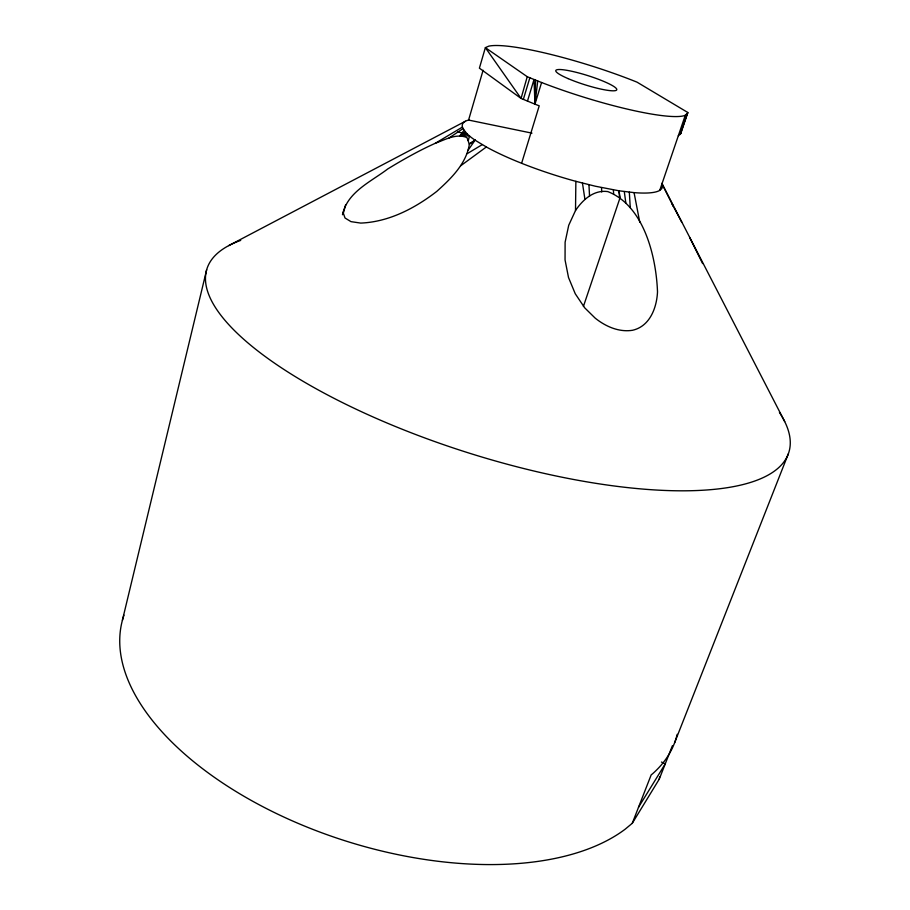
<?xml version="1.0" encoding="UTF-8"?>
<svg xmlns="http://www.w3.org/2000/svg" width="910" height="910" viewBox="0 0 910 910"><rect width="100%" height="100%" fill="white"/><g stroke="black" fill="none" stroke-linecap="round" stroke-linejoin="round"><path stroke-width="1.36" d="M575.507 210.517C582.73 199.779 593.82 189.599 607.823 191.6C644.269 205.876 656.212 257.086 657.509 291.939C656.713 307.899 649.842 326.383 632.507 330.284C618.891 332.423 605.594 326.485 595.185 318.136L584.686 307.808L575.245 293.737L568.511 277.505L565.053 259.942L565.11 242.219L568.716 225.293L575.507 210.517L575.871 181.34A104.832 20.6 17.5 0 1 523.477 164.027L517.426 161.593A104.832 20.6 17.5 0 1 486.349 146.976C477.727 141.528 466.955 136.796 462.439 127.081A104.832 20.6 17.5 0 1 467.126 120.495L469.219 119.87M678.303 135.817L680.771 133.52L687.789 112.487L636.989 82.139A106.629 16.073 17.5 0 0 488.772 46.16L485.36 47.639L527.243 76.702L535.592 80.16L534.966 104.172L539.221 105.822L521.612 163.277M537.742 81.001L534.966 104.172L521.055 98.428L479.399 68.159L485.36 47.639L521.055 98.428L527.243 76.702M680.771 133.52L680.873 132.792M123.965 615.16A280.098 146.749 17.5 0 0 297.752 823.22A280.098 146.749 17.5 0 0 625.159 829.203L632.268 823.288L659.215 779.21L659.682 776.674M469.344 144.303L466.966 137.569C456.251 133.156 445.308 139.674 435.344 143.257C418.873 150.662 403.13 159.557 387.728 168.964C371.758 181.181 348.678 191.362 343.081 212.496L345.026 218.013L350.987 221.642L360.713 223.087C388.843 221.972 414.869 208.333 436.766 191.407C450.86 178.713 466.284 163.902 469.344 144.303L475.111 140.129L467.99 150.389M122.406 620.267L206.661 269.747M468.32 140.595L469.492 135.909L459.959 135.715L464.043 130.289M342.478 214.737L343.207 212.041M343.002 214.396L345.595 204.886M483.096 70.241L468.582 120.063L531.963 133.144M523.341 99.406L529.836 77.805M527.459 101.135L534.022 79.511L534.966 104.172L541.587 82.514L535.592 80.16M583.412 306.454L620.131 197.493L618.959 190.793L595.322 186.22L575.871 181.34M659.75 190.372L685.298 115.263M680.214 134.487L687.789 112.487M632.268 823.288L651.185 774.876L652.572 773.773A283.579 140.402 17.5 0 0 677.199 734.302M659.215 779.21L672.376 745.768M674.583 742.844L788.322 453.851M687.698 113.159L684.877 115.456A106.629 16.073 17.5 0 1 541.587 82.514M638.513 807.284L665.244 763.877L661.456 762.045M460.653 165.802L486.349 146.976M449.096 137.922L463.042 128.617M465.454 132.052L459.959 135.715L467.274 133.929L457.662 131.995M469.458 143.769L475.111 140.129M467.251 153.631L482.243 144.633M435.344 143.257L462.439 127.081M228.751 245.609L465.397 121.257M619.505 196.935L618.959 190.793L634.065 192.624A104.832 20.6 17.5 0 0 659.306 190.656L661.752 188.711L662.594 186.254A104.832 20.6 17.5 0 0 661.866 183.354L784.693 421.558M672.103 204.113L673.468 206.593L662.184 184.23M674.105 207.798L681.692 222.074M689.655 237.51L702.634 263.57M634.065 192.624L639.798 222.37M582.457 183.092L584.891 199.108M624.283 191.555L625.853 203.078M613.374 189.871L613.659 194.217M629.322 192.169L630.266 207.662M588.952 184.719L589.543 196.162M601.521 187.574L601.703 191.987M779.438 412.48A305.077 96.801 17.5 0 1 465.317 451.895A305.077 96.801 17.5 0 1 240.706 240.399M568.102 78.613A31.93 4.8 17.5 0 0 616.582 90.067A31.93 4.8 17.5 0 0 574.221 71.833A31.93 4.8 17.5 0 0 568.102 78.613"/></g></svg>
